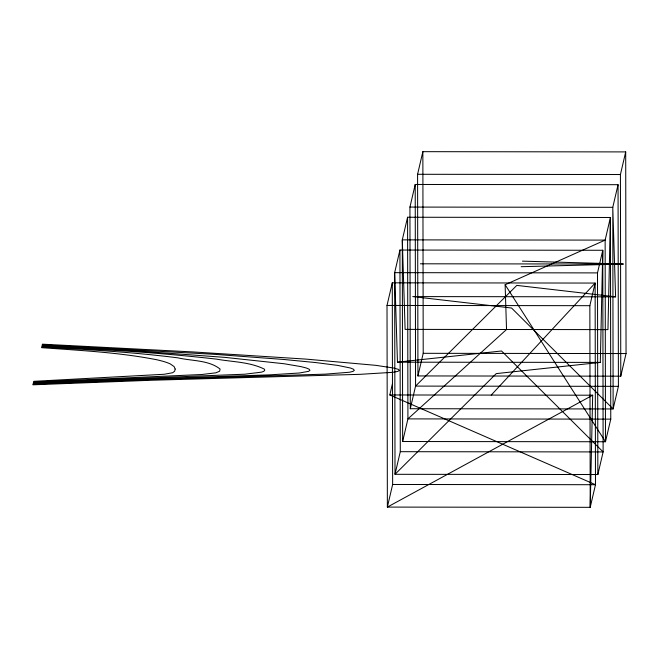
<?xml version="1.0" encoding="UTF-8"?>
<svg xmlns="http://www.w3.org/2000/svg" width="659" height="659" viewBox="0 0 659 659"><rect width="100%" height="100%" fill="white"/><g stroke="black" fill="none" stroke-linecap="round" stroke-linejoin="round"><path stroke-width="0.99" d="M392.459 383.653L389.823 394.963L592.672 395.202L590.209 507.331L387.368 507.092L387.014 305.447L392.286 282.826L595.126 283.065L595.481 484.711L590.209 507.331L589.854 305.685L595.126 283.065L491.243 395.079M399.931 250.041L400.285 451.687L395.013 474.307L496.252 373.604L600.308 362.409L602.771 250.28L399.931 250.041L394.659 272.661L395.013 474.307L597.853 474.538L603.125 451.926L602.771 250.28L597.499 272.9L597.853 474.538M407.575 217.248L402.303 239.868L402.649 441.514L605.489 441.752L610.761 419.132L610.415 217.486L407.575 217.248L407.921 418.893L402.649 441.514M409.939 207.074L415.211 184.462L618.051 184.693L618.406 386.339L613.134 408.959L410.293 408.72L409.939 207.074L612.779 207.313L618.051 184.693M417.584 174.289L422.856 151.669L625.696 151.908L626.05 353.553L620.778 376.174L417.938 375.935L417.584 174.289L620.424 174.528L625.696 151.908M392.286 282.826L392.64 484.472L387.368 507.092L592.672 395.202M410.293 408.72L415.565 386.1L415.211 184.462M417.938 375.935L423.21 353.315L422.856 151.669M505.124 284.746L605.143 240.107L610.415 217.486L607.952 329.615L405.112 329.385L402.303 239.868L605.143 240.107L605.489 441.752L505.124 284.746L506.532 329.5L407.921 418.893L610.761 419.132M597.499 272.9L394.659 272.661L397.468 362.17L501.524 350.983L603.125 451.926L400.285 451.687M521.17 266.697L623.241 264.037L522.463 261.145M420.401 263.798L623.241 264.037M615.597 296.83L412.756 296.591L511.541 308.017L613.134 408.959L612.779 207.313L615.597 296.83L516.813 285.396L415.565 386.1L618.406 386.339M387.014 305.447L589.854 305.685M423.21 353.315L626.05 353.553M397.468 362.17L600.308 362.409M392.64 484.472L595.481 484.711L389.823 394.963M620.424 174.528L620.778 376.174M175.162 369.032L174.668 371.174L172.691 372.722L164.173 374.271L33.766 381.33L33.601 382.031L201.67 374.518L215.839 372.829L219.604 371.231L220.106 369.073C208.639 359.913 191.785 361.091 178.012 357.862C132.797 352.095 87.252 349.542 41.772 346.972L41.608 347.664C79.97 350.489 118.62 352.301 156.455 359.69A170.829 19.045 -0.1 0 1 170.277 363.941L174.116 366.585L175.162 369.032M33.115 384.123L32.95 384.815L151.99 380.235L360.135 374.328L392.756 372.319L397.649 371.445L399.469 370.424L398.16 369.279L393.744 368.051L375.894 365.35L305.817 359.097L193.301 351.955L42.423 344.179L42.258 344.879L214.587 354.336L283.148 359.419L315.48 362.541L337.754 365.407L350.514 368.027L353.496 369.238L354.303 370.374L352.993 371.388L349.534 372.236L325.488 374.131L147.97 379.592L33.115 384.123M33.436 382.731L33.271 383.423L125.91 379.625L269.531 374.856L299.408 373.002L308.593 371.346L309.936 370.325L309.096 369.172L306.081 367.928L300.899 366.61L284.087 363.743L225.007 357.384L132.673 350.613L42.094 345.58L41.929 346.272C100.193 349.303 158.506 352.441 216.482 359.13C232.38 361.989 249.67 361.832 264.333 369.122L264.778 370.267L263.831 371.297L261.45 372.17L244.893 374.197L118.052 379.197A1494.39 166.579 -0.1 0 0 33.436 382.731"/></g></svg>
